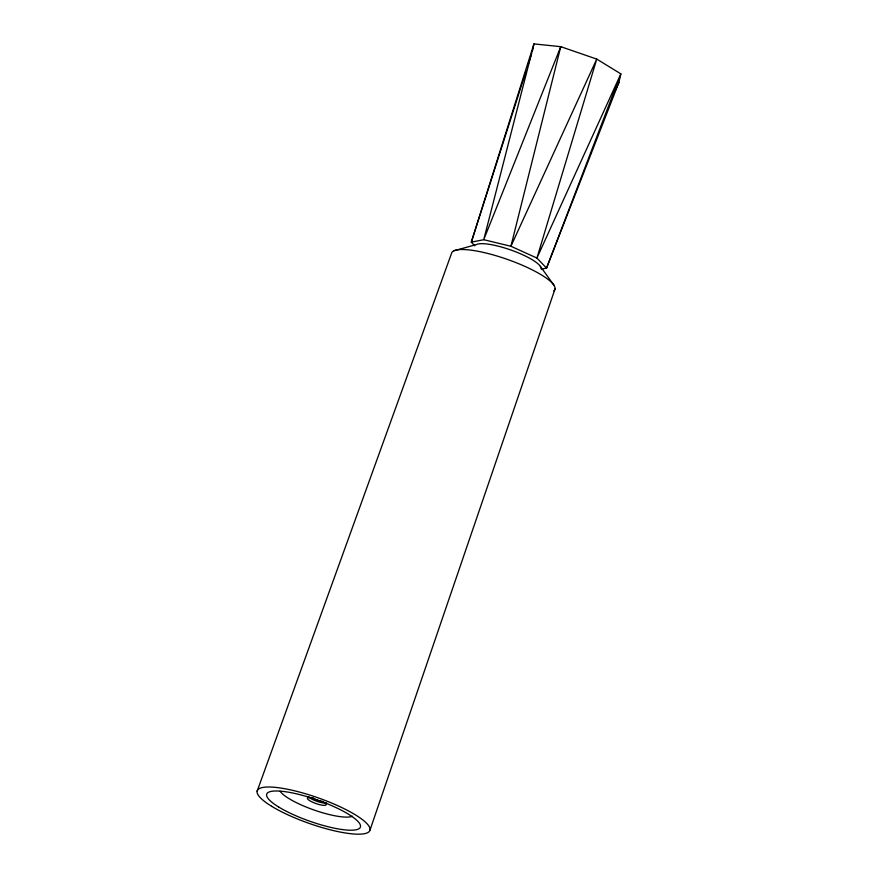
<?xml version="1.0" encoding="UTF-8"?>
<svg xmlns="http://www.w3.org/2000/svg" width="878" height="878" viewBox="0 0 878 878"><rect width="100%" height="100%" fill="white"/><g stroke="black" fill="none" stroke-linecap="round" stroke-linejoin="round"><path stroke-width="1.32" d="M532.32 51.176L533.956 43.9L560.757 46.677L596.744 59.089L620.845 73.873L618.935 82.356L546.533 268.108L541.561 269.096M526.218 70.58L471.299 242.163L474.789 245.818M527.887 65.378L531.629 53.679M370.011 830.061L555.017 288.983M257.155 791.133L451.566 253.292A54.732 12.424 19.4 0 1 510.546 260.546A54.732 12.424 19.4 0 1 553.755 290.827M614.995 91.082L618.935 82.356M454.036 250.746L476.776 244.446A34.835 7.902 19.4 0 1 514.146 251.207A34.835 7.902 19.4 0 1 541.035 268.778M540.365 266.385L553.963 285.218M352.462 816.211A39.631 8.989 19.4 0 1 314.807 810.284A39.631 8.989 19.4 0 1 280.104 791.254M321.941 801.153A9.954 2.261 19.4 0 1 323.686 805.356A9.954 2.261 19.4 0 1 309.275 800.396A9.954 2.261 19.4 0 1 312.535 797.904M326.561 802.876A9.954 2.261 19.4 0 1 317.101 801.384A9.954 2.261 19.4 0 1 308.387 796.609M320.755 801.098A4.972 1.13 19.4 0 1 313.413 798.311M312.996 797.882A4.972 1.13 19.4 0 1 312.908 797.542M560.757 46.677L510.919 246.268L536.93 258.044L546.533 268.108L620.845 73.873L536.93 258.044L596.744 59.089L510.919 246.268L483.734 239.694L471.299 242.163L533.956 43.9L483.734 239.694L560.757 46.677M278.633 806.97A49.673 11.271 19.4 0 0 358.279 829.095A49.673 11.271 19.4 0 0 303.843 795.72A49.673 11.271 19.4 0 0 278.633 806.97M271.565 806.234A59.715 13.543 19.4 0 0 367.311 832.838A59.715 13.543 19.4 0 0 301.878 792.713A59.715 13.543 19.4 0 0 271.565 806.234"/></g></svg>
